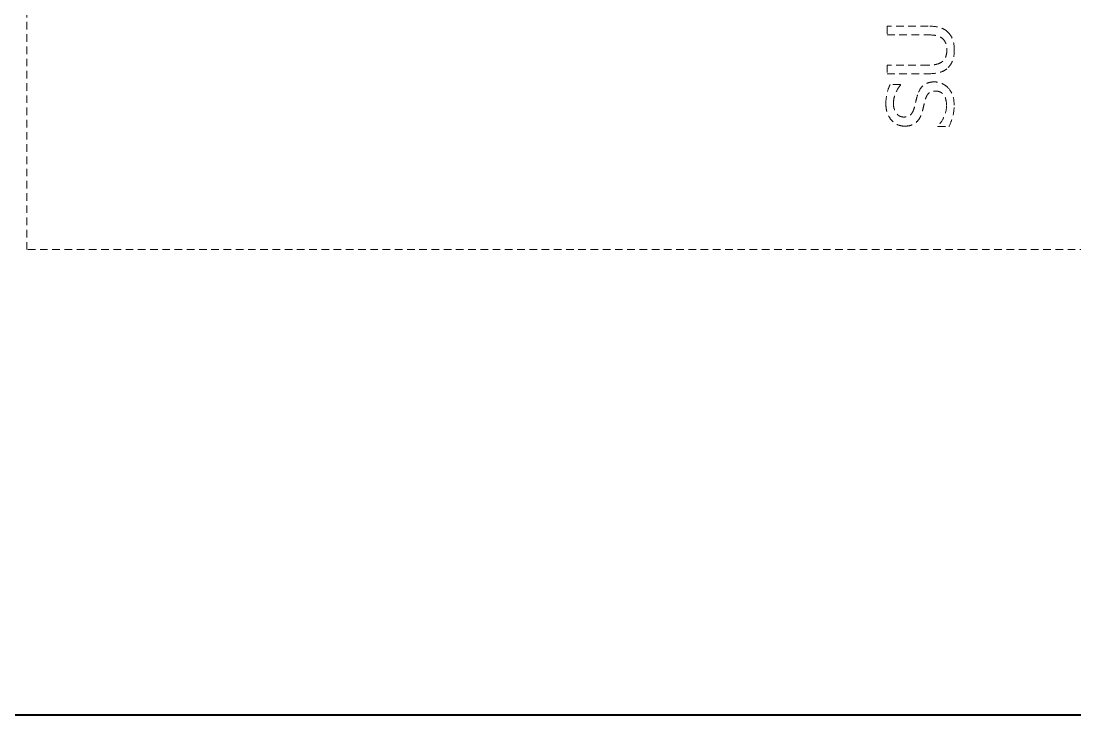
# Model space of a CAD drawing. Header units: inches. Extents: x 6934 to 18973, y 4254 to 7629.
# Drawn here: x 16907.15 to 16930.02, y 4461.35 to 4476.42 of the extents above; entities that cross this region are included whole.
import ezdxf

# ---------------------------------------------------------------- set-up
doc = ezdxf.new("R2010")
doc.units = ezdxf.units.IN
doc.header["$MEASUREMENT"] = 0
doc.linetypes.add('입력 정류부 ASSY$0$DASHED', pattern=[0.2067, 0.1654, -0.0413])
doc.layers.add('입력 정류부 ASSY$0$가려진 것(ISO)', color=2, linetype='입력 정류부 ASSY$0$DASHED', lineweight=18, true_color=0xffff00)
doc.layers.add('입력 정류부 ASSY$0$가시적인 것(ISO)', color=3, linetype='Continuous', lineweight=40, true_color=0x00ff00)

# ---------------------------------------------------------------- blocks, each defined once
blk = doc.blocks.new('입력 정류부 ASSY')
at = {"layer": '입력 정류부 ASSY$0$가려진 것(ISO)'}
for p, q in [((253.205, 211.443), (253.205, 239.44)), ((272.758, 216.295), (271.866, 216.295)), ((271.866, 216.295), (271.866, 216.105)), ((271.866, 216.105), (272.763, 216.105)), ((272.758, 215.451), (271.866, 215.451)), ((271.866, 215.451), (271.866, 215.261)), ((271.866, 215.261), (272.758, 215.261)), ((272.16, 215.029), (271.934, 215.029)), ((272.16, 215.015), (272.16, 215.029)), ((272.971, 214.127), (272.971, 214.114)), ((272.971, 214.114), (273.209, 214.114)), ((293.201, 211.443), (253.205, 211.443))]:
    blk.add_line(p, q, dxfattribs=at)
for points, knots in [([(273.193, 216.158), (273.169, 216.184), (273.142, 216.205), (273.081, 216.241), (273.048, 216.255), (272.931, 216.288), (272.844, 216.295), (272.758, 216.295)], [-0.04700308, -0.04700308, -0.04700308, -0.04700308, -0.03650437, -0.03650437, -0.02576429, -0.02576429, 0, 0, 0, 0]), ([(272.763, 216.105), (272.854, 216.105), (272.904, 216.097), (272.971, 216.083), (273.01, 216.067), (273.046, 216.044)], [-0.02040805, -0.02040805, -0.02040805, -0.02040805, -0.01294765, -0.01294765, 0, 0, 0, 0]), ([(273.325, 215.777), (273.325, 215.901), (273.304, 215.973), (273.265, 216.069), (273.234, 216.117), (273.193, 216.158)], [-0.0311781, -0.0311781, -0.0311781, -0.0311781, -0.01746792, -0.01746792, 0, 0, 0, 0]), ([(273.046, 216.044), (273.066, 216.031), (273.083, 216.015), (273.117, 215.973), (273.128, 215.95), (273.155, 215.884), (273.163, 215.831), (273.163, 215.777)], [-0.02510045, -0.02510045, -0.02510045, -0.02510045, -0.02117682, -0.02117682, -0.01609038, -0.01609038, 0, 0, 0, 0]), ([(273.163, 215.777), (273.163, 215.741), (273.16, 215.705), (273.146, 215.645), (273.134, 215.611), (273.095, 215.551), (273.073, 215.53), (273.046, 215.512)], [-0.03805297, -0.03805297, -0.03805297, -0.03805297, -0.02141862, -0.02141862, -0.00948288, -0.00948288, 0, 0, 0, 0]), ([(273.193, 215.398), (273.215, 215.42), (273.235, 215.444), (273.268, 215.498), (273.282, 215.527), (273.308, 215.601), (273.325, 215.671), (273.325, 215.777)], [-0.07564373, -0.07564373, -0.07564373, -0.07564373, -0.05413502, -0.05413502, -0.03194883, -0.03194883, 0, 0, 0, 0]), ([(273.046, 215.512), (273.009, 215.488), (272.968, 215.472), (272.901, 215.459), (272.852, 215.451), (272.758, 215.451)], [-0.0805126, -0.0805126, -0.0805126, -0.0805126, -0.02809979, -0.02809979, 0, 0, 0, 0]), ([(272.758, 215.261), (272.929, 215.261), (273.017, 215.29), (273.11, 215.328), (273.155, 215.358), (273.193, 215.398)], [-0.03023657, -0.03023657, -0.03023657, -0.03023657, -0.01647976, -0.01647976, 0, 0, 0, 0]), ([(271.934, 215.029), (271.902, 214.966), (271.88, 214.9), (271.854, 214.786), (271.841, 214.71), (271.841, 214.604)], [-0.0788146, -0.0788146, -0.0788146, -0.0788146, -0.03151757, -0.03151757, 0, 0, 0, 0]), ([(272.005, 214.617), (272.005, 214.657), (272.009, 214.697), (272.029, 214.787), (272.045, 214.826), (272.082, 214.909), (272.117, 214.967), (272.16, 215.015)], [-0.03377779, -0.03377779, -0.03377779, -0.03377779, -0.02756428, -0.02756428, -0.01953781, -0.01953781, 0, 0, 0, 0]), ([(272.888, 215.085), (272.854, 215.085), (272.819, 215.082), (272.756, 215.066), (272.727, 215.055), (272.654, 215.014), (272.624, 214.983), (272.569, 214.913), (272.545, 214.857), (272.527, 214.801)], [-0.03832019, -0.03832019, -0.03832019, -0.03832019, -0.03231417, -0.03231417, -0.02676337, -0.02676337, -0.01756294, -0.01756294, 0, 0, 0, 0]), ([(273.191, 214.955), (273.171, 214.977), (273.15, 214.995), (273.101, 215.028), (273.075, 215.042), (272.996, 215.074), (272.943, 215.085), (272.888, 215.085)], [-0.0342902, -0.0342902, -0.0342902, -0.0342902, -0.02555555, -0.02555555, -0.01657907, -0.01657907, 0, 0, 0, 0]), ([(273.321, 214.582), (273.321, 214.659), (273.312, 214.736), (273.276, 214.829), (273.25, 214.89), (273.191, 214.955)], [-0.08476584, -0.08476584, -0.08476584, -0.08476584, -0.0263546, -0.0263546, 0, 0, 0, 0]), ([(272.527, 214.801), (272.514, 214.756), (272.5, 214.702), (272.486, 214.64), (272.469, 214.569), (272.452, 214.508)], [-0.07419361, -0.07419361, -0.07419361, -0.07419361, -0.01880437, -0.01880437, 0, 0, 0, 0]), ([(272.634, 214.453), (272.645, 214.496), (272.657, 214.546), (272.677, 214.631), (272.688, 214.671), (272.699, 214.711)], [-0.02593303, -0.02593303, -0.02593303, -0.02593303, -0.01249655, -0.01249655, 0, 0, 0, 0]), ([(272.699, 214.711), (272.706, 214.735), (272.715, 214.759), (272.737, 214.8), (272.75, 214.818), (272.778, 214.845), (272.796, 214.86), (272.854, 214.883), (272.886, 214.887), (272.918, 214.887)], [-0.04302298, -0.04302298, -0.04302298, -0.04302298, -0.02983489, -0.02983489, -0.01853704, -0.01853704, -0.00952746, -0.00952746, 0, 0, 0, 0]), ([(272.918, 214.887), (272.935, 214.887), (272.953, 214.885), (272.986, 214.878), (273.002, 214.873), (273.042, 214.854), (273.064, 214.837), (273.1, 214.797), (273.119, 214.77), (273.151, 214.678), (273.156, 214.622), (273.156, 214.569)], [-0.06031182, -0.06031182, -0.06031182, -0.06031182, -0.05149193, -0.05149193, -0.04318139, -0.04318139, -0.02894703, -0.02894703, -0.01597692, -0.01597692, 0, 0, 0, 0]), ([(271.841, 214.604), (271.841, 214.563), (271.844, 214.521), (271.86, 214.442), (271.871, 214.406), (271.917, 214.304), (271.957, 214.258), (272.021, 214.196), (272.06, 214.17), (272.15, 214.133), (272.199, 214.124), (272.25, 214.124)], [-0.05591473, -0.05591473, -0.05591473, -0.05591473, -0.04868654, -0.04868654, -0.04199964, -0.04199964, -0.02931401, -0.02931401, -0.01516348, -0.01516348, 0, 0, 0, 0]), ([(272.23, 214.322), (272.216, 214.322), (272.201, 214.323), (272.174, 214.329), (272.161, 214.333), (272.124, 214.348), (272.104, 214.363), (272.066, 214.403), (272.046, 214.431), (272.012, 214.517), (272.005, 214.567), (272.005, 214.617)], [-0.05134523, -0.05134523, -0.05134523, -0.05134523, -0.04500603, -0.04500603, -0.03897524, -0.03897524, -0.02754412, -0.02754412, -0.0149853, -0.0149853, 0, 0, 0, 0]), ([(272.452, 214.508), (272.445, 214.482), (272.436, 214.457), (272.412, 214.412), (272.398, 214.393), (272.368, 214.364), (272.349, 214.349), (272.293, 214.326), (272.261, 214.322), (272.23, 214.322)], [-0.04274835, -0.04274835, -0.04274835, -0.04274835, -0.02975696, -0.02975696, -0.01827943, -0.01827943, -0.00935744, -0.00935744, 0, 0, 0, 0]), ([(272.508, 214.217), (272.539, 214.247), (272.565, 214.281), (272.595, 214.34), (272.615, 214.382), (272.634, 214.453)], [-0.06505709, -0.06505709, -0.06505709, -0.06505709, -0.02182885, -0.02182885, 0, 0, 0, 0]), ([(273.156, 214.569), (273.156, 214.49), (273.137, 214.413), (273.087, 214.29), (273.048, 214.21), (272.971, 214.127)], [-0.08382813, -0.08382813, -0.08382813, -0.08382813, -0.03397129, -0.03397129, 0, 0, 0, 0]), ([(273.209, 214.114), (273.241, 214.18), (273.267, 214.248), (273.297, 214.349), (273.321, 214.431), (273.321, 214.582)], [-0.1487805, -0.1487805, -0.1487805, -0.1487805, -0.045472, -0.045472, 0, 0, 0, 0]), ([(272.25, 214.124), (272.326, 214.124), (272.374, 214.139), (272.439, 214.165), (272.476, 214.187), (272.508, 214.217)], [-0.02091917, -0.02091917, -0.02091917, -0.02091917, -0.01314, -0.01314, 0, 0, 0, 0])]:
    blk.add_open_spline(points, degree=3, knots=knots, dxfattribs=at)
at = {"layer": '입력 정류부 ASSY$0$가시적인 것(ISO)'}
blk.add_line((245.004, 201.34), (304.004, 201.34), dxfattribs=at)

msp = doc.modelspace()

# ---------------------------------------------------------------- block references
msp.add_blockref('입력 정류부 ASSY', (16654.075, 4260.012))

doc.saveas('drawing.dxf')
